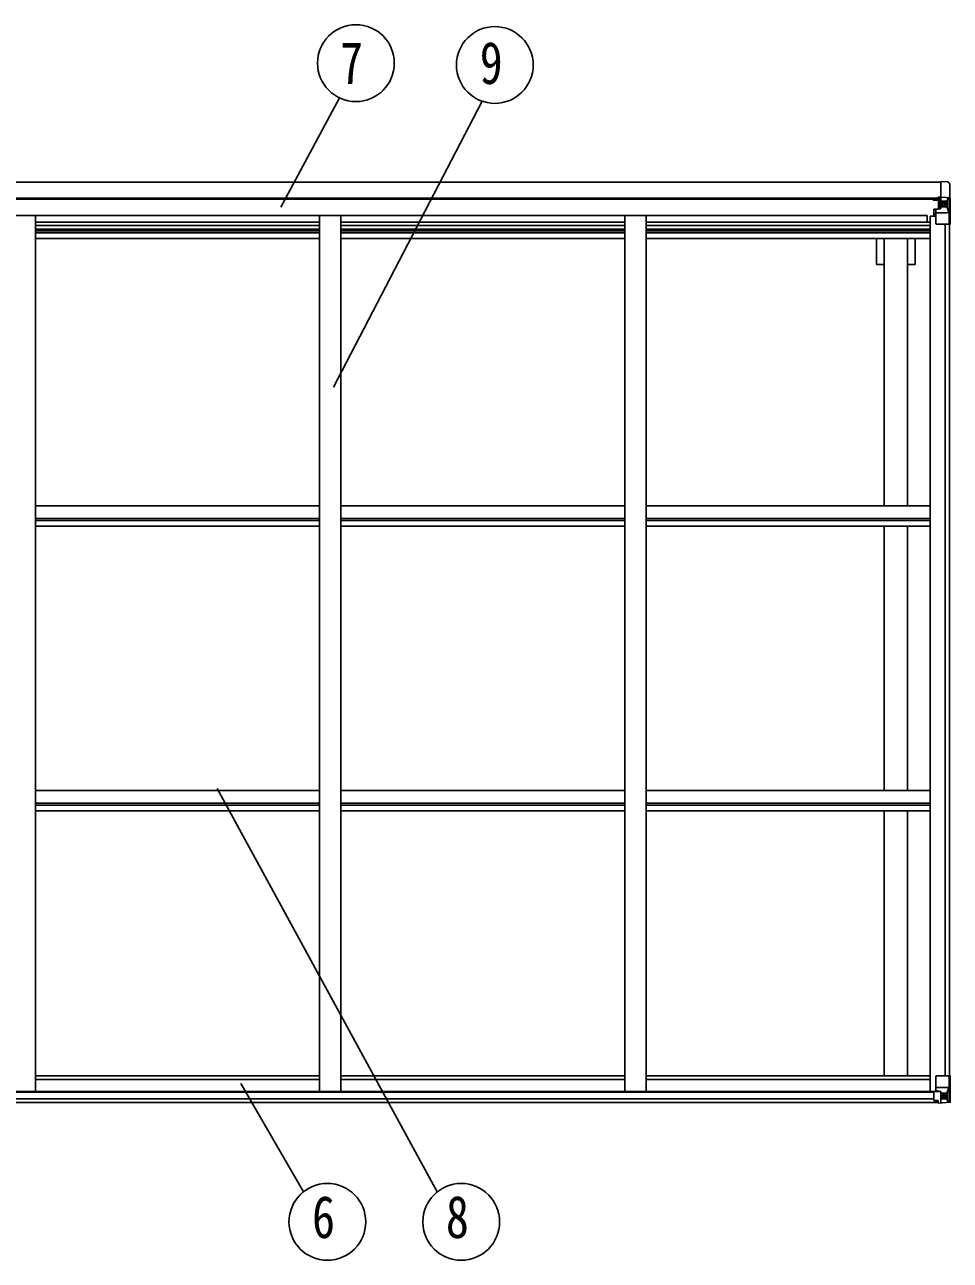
# Model space of a CAD drawing. Units: millimetres, scale not verified. Extents: x -14718 to 14718, y -10395 to 10395.
# Drawn here: x -295 to 1875, y -134 to 2761 of the extents above; entities that cross this region are included whole.
import ezdxf
from ezdxf.enums import TextEntityAlignment as Align

# ---------------------------------------------------------------- set-up
doc = ezdxf.new("R2010")
doc.units = ezdxf.units.MM
doc.header["$LTSCALE"] = 40
for name, color, linetype in [('0-4_YKK_13', 4, 'Continuous'), ('0-5_YKK_A1', 4, 'Continuous'), ('0-6_YKK_D', 6, 'Continuous')]:
    doc.layers.add(name, color=color, linetype=linetype)
doc.styles.add('ＭＳ ゴシック', font='')
doc.styles.get('ＭＳ ゴシック').set_extended_font_data('MS Gothic')

msp = doc.modelspace()

# ---------------------------------------------------------------- linework, layer by layer
at = {"layer": '0-4_YKK_13'}
for p, q in [((1873.73, 2360.09), (1873.73, 2387.48)), ((1835.03, 2351.96), (1835.03, 2352.89)), ((1836.03, 2351.96), (1835.03, 2351.96)), ((1835.03, 2351.96), (1835.03, 2350.4)), ((1835.03, 2350.28), (1835.03, 2350.4)), ((1836.03, 2352.89), (1836.03, 2351.96)), ((1841.03, 2351.96), (1836.03, 2351.96)), ((1841.23, 2355.46), (1839.54, 2355.03)), ((1841.03, 2350.36), (1841.03, 2351.96)), ((1841.03, 2350.36), (1851.03, 2350.27)), ((1841.23, 2355.46), (1841.53, 2355.46)), ((1841.53, 2355.46), (1841.53, 2355.03)), ((1843.03, 2352.22), (1851.03, 2352.22)), ((1843.03, 2352.2), (1851.03, 2352.2)), ((1846.53, 2357.66), (1853.03, 2357.26)), ((1846.53, 2356.78), (1846.53, 2357.66)), ((1853.03, 2356.38), (1846.53, 2356.78)), ((1846.53, 2356.26), (1846.53, 2356.78)), ((1846.53, 2356.26), (1846.53, 2355.85)), ((1846.53, 2355.85), (1851.53, 2355.76)), ((1846.53, 2355.85), (1846.53, 2355.03)), ((1847.53, 2330.16), (1847.53, 2350.13)), ((1851.42, 2349.9), (1847.53, 2349.9)), ((1847.53, 2346.27), (1851.53, 2346.27)), ((1851.03, 2352.22), (1851.03, 2350.27)), ((1851.03, 2351.2), (1851.53, 2351.2)), ((1851.04, 2350.27), (1851.03, 2350.27)), ((1851.04, 2350.1), (1851.04, 2350.27)), ((1851.53, 2351.56), (1853.03, 2351.56)), ((1851.53, 2348.02), (1853.03, 2348.02)), ((1853.03, 2331.17), (1853.03, 2357.26)), ((1853.03, 2357.15), (1865.03, 2356.37)), ((1854.03, 2348.02), (1853.03, 2348.02)), ((1865.03, 2348.02), (1853.03, 2348.02)), ((1867.37, 2347.97), (1865.03, 2348.03)), ((1865.12, 2356.36), (1873.05, 2355.89)), ((1867.37, 2334.49), (1867.37, 2347.97)), ((1868.22, 2351.47), (1870.95, 2355.14)), ((1872.19, 2354.92), (1872.19, 2354.85)), ((1872.19, 2294.26), (1872.19, 2354.85)), ((1874.09, 2355.98), (1874.09, 2355.98)), ((1874.09, 2355.93), (1874.09, 2355.97)), ((1875.03, 2354.97), (1875.03, 2354.94)), ((1836.53, 2329.13), (1837.53, 2329.14)), ((1836.53, 2312.92), (1836.53, 2329.13)), ((1837.53, 2327.41), (1836.53, 2327.41)), ((1836.53, 2317.26), (1841.03, 2317.26)), ((1841.58, 2329.18), (1837.53, 2329.14)), ((1841.03, 2295.26), (1841.03, 2328.36)), ((1865.03, 2320.93), (1841.03, 2320.93)), ((1852.21, 2330.91), (1841.86, 2329.25)), ((1841.86, 2328.62), (1852.21, 2330.27)), ((1841.86, 2329.25), (1841.86, 2328.62)), ((1847.53, 2338.06), (1851.53, 2338.06)), ((1851.53, 2334.46), (1853.03, 2334.46)), ((1852.21, 2330.27), (1852.21, 2330.91)), ((1865.03, 2334.46), (1853.03, 2334.46)), ((1859.55, 2340.82), (1859.55, 2339.86)), ((1865.03, 2334.46), (1867.37, 2334.49)), ((1865.03, 2334.46), (1865.03, 2334.46)), ((1871.64, 2321.15), (1865.03, 2320.93)), ((1871.64, 2321.15), (1867.5, 2333.23)), ((1872.19, 2294.26), (1842.03, 2294.26)), ((1841.03, 297.29), (1841.03, 264.19)), ((1875.03, 298.29), (1842.03, 298.29)), ((1872.19, 298.29), (1872.19, 237.7)), ((1875.03, 237.58), (1875.03, 298.29)), ((1836.53, 261.13), (1836.53, 240.98)), ((1846.53, 262.07), (1837.53, 262.04)), ((1865.03, 271.62), (1841.03, 271.62)), ((1841.86, 263.93), (1852.21, 262.28)), ((1841.86, 263.3), (1841.86, 263.93)), ((1849.51, 262.07), (1841.86, 263.3)), ((1853.03, 262.07), (1846.53, 262.07)), ((1852.21, 262.28), (1852.21, 262.07)), ((1853.03, 262.07), (1853.03, 235.29)), ((1871.64, 271.41), (1865.03, 271.62)), ((1871.64, 271.41), (1867.5, 259.32)), ((1837.53, 240.26), (1846.53, 240.21)), ((1846.53, 234.89), (1846.53, 240.83)), ((1853.03, 258.09), (1865.03, 258.09)), ((1865.03, 244.53), (1853.03, 244.53)), ((1853.03, 235.4), (1865.03, 236.18)), ((1860.51, 251.73), (1860.51, 252.69)), ((1865.03, 258.09), (1865.03, 258.09)), ((1865.03, 258.09), (1867.36, 258.06)), ((1867.36, 244.58), (1865.03, 244.53)), ((1865.12, 236.19), (1873.05, 236.66)), ((1867.36, 258.06), (1867.36, 244.58)), ((1868.22, 241.08), (1870.95, 237.41)), ((1872.19, 237.63), (1872.19, 237.7)), ((1874.09, 236.62), (1874.09, 236.57))]:
    msp.add_line(p, q, dxfattribs=at)
for points in [[(1868.52, 2392.97), (1853.03, 2393.78), (1853.03, 2357.84)], [(1841.03, 2350.36), (1841.03, 2350.35), (1835.03, 2350.4)], [(1836.03, 2350.24), (1851.03, 2350.1), (1851.04, 2350.1)], [(1851.03, 2351.2), (1843.03, 2351.2), (1843.03, 2352.89)], [(1846.53, 2356.26), (1851.53, 2356.26), (1851.53, 2330.8)], [(1874.09, 2355.98), (1865.03, 2356.53), (1853.03, 2357.26)], [(1875.03, 2354.94), (1875.03, 2294.26), (1872.19, 2294.26)], [(1837.53, 2329.14), (1837.53, 2327.41), (1841.03, 2327.39)], [(1858.59, 2342.74), (1857.63, 2342.74), (1857.63, 2341.78), (1858.59, 2341.78)], [(1860.51, 2343.7), (1860.51, 2344.66), (1859.55, 2344.66), (1859.55, 2343.7)], [(1859.55, 2339.86), (1860.51, 2339.86), (1860.51, 2340.82)], [(1861.47, 2341.78), (1862.43, 2341.78), (1862.43, 2342.74), (1861.47, 2342.74)], [(1836.53, 240.98), (1836.54, 240.87), (1846.53, 240.83)], [(1874.09, 236.57), (1865.03, 236.02), (1846.53, 234.89)], [(1858.59, 250.77), (1857.63, 250.77), (1857.63, 249.81), (1858.59, 249.81)], [(1860.51, 252.69), (1859.55, 252.69), (1859.55, 251.73)], [(1859.55, 248.85), (1859.55, 247.89), (1860.51, 247.89), (1860.51, 248.85)], [(1861.47, 249.81), (1862.43, 249.81), (1862.43, 250.77), (1861.47, 250.77)]]:
    msp.add_lwpolyline(points, dxfattribs=at)
for centre in [(1860.03, 2342.26), (1860.03, 250.29)]:
    msp.add_circle(centre, 5.3, dxfattribs=at)
for centre, radius, start, end in [((1868.23, 2387.48), 5.5, 0, 87), ((1835.9, 2357.92), 7.69, 263.56574, 271.03001), ((1851.03, 2352.72), 0.5, 270.00309, 0.00198), ((1851.03, 2352.7), 0.5, 269.99891, 359.99891), ((1851.03, 2349.77), 0.5, 359.95536, 89.47105), ((1851.02, 2349.59), 0.513, 358.95293, 88.11972), ((1870.91, 2354.97), 1.28, 357.54105, 48.82169), ((1872.88, 2368.58), 12.7, 264.89689, 270.75534), ((1868.23, 2360.09), 5.5, 313.58226, 0), ((1874.03, 2354.98), 1, 359.99921, 86.49983), ((1874.03, 2354.97), 0.999, 0.04917, 86.5576), ((1874.03, 2354.93), 0.999, 0.04917, 86.5576), ((1841.97, 2328.32), 0.937, 96.73234, 177.67791), ((1841.97, 2327.69), 0.937, 96.73234, 177.67791), ((1852.1, 2331.84), 0.937, 276.73234, 357.67791), ((1852.1, 2331.2), 0.937, 276.73234, 357.67791), ((1858.59, 2343.7), 0.96, 270, 0), ((1858.59, 2340.82), 0.96, 0, 90), ((1861.47, 2343.7), 0.96, 180, 270), ((1861.47, 2340.82), 0.96, 90, 180), ((1842.03, 2295.26), 1, 180, 270), ((1842.03, 297.29), 1, 90, 180), ((1841.97, 264.86), 0.937, 182.32209, 263.26766), ((1841.97, 264.23), 0.937, 182.32209, 263.26766), ((1852.1, 261.35), 0.937, 50.93398, 83.26766), ((1858.59, 251.73), 0.96, 270, 0), ((1858.59, 248.85), 0.96, 0, 90), ((1861.47, 251.73), 0.96, 180, 270), ((1861.47, 248.85), 0.96, 90, 180), ((1870.91, 237.58), 1.28, 311.17831, 2.45895), ((1872.88, 223.97), 12.7, 89.24466, 95.10311), ((1874.03, 237.62), 0.999, 273.4424, 359.95083), ((1874.03, 237.58), 0.999, 273.4424, 359.95083), ((1874.03, 237.57), 1, 273.50017, 0.00079)]:
    msp.add_arc(centre, radius, start, end, dxfattribs=at)
for centre, major_axis, ratio, start_param, end_param in [((1946.78, 2348.02), (-81.75, 0), 0.061163, 6.2824128, 6.2831853), ((1870.24, 2347.89), (-0.03, 5), 0.573921, 0.7672717, 1.551125), ((1871.9, 2352.96), (0.02, 3), 0.466854, 0.125683, 0.7596956), ((1872.09, 2356.05), (-2, 0.12), 0.060933, 2.0712557, 3.1453404), ((1673.09, 2368.29), (-201, 12.36), 0.060933, 3.1453404, 3.145839), ((1868.77, 2334.52), (0, 3), 0.468246, 1.5772882, 2.0127935), ((1870.92, 2323.49), (-0.85, 2.32), 0.403757, 3.0087805, 3.9744392), ((1837.53, 261.13), (-1, -0.021), 0.906239, 4.6936843, 6.2644806), ((1870.92, 269.06), (-0.85, -2.32), 0.403757, 2.3087461, 3.2744049), ((1837.53, 240.97), (-1, 0.012), 0.707053, 0.1587743, 1.5795216), ((1946.78, 244.53), (-81.75, 0), 0.061163, 0, 0.0007725), ((1868.77, 258.03), (0, -3), 0.468246, 4.2703918, 4.7058971), ((1870.24, 244.67), (-0.03, -5), 0.573921, 4.7320603, 5.5159136), ((1871.9, 239.59), (0.02, -3), 0.466854, 5.5234897, 6.1575023), ((1872.09, 236.5), (-2, -0.12), 0.060933, 3.1378449, 4.2119296), ((1673.09, 224.26), (-201, -12.36), 0.060933, 3.1373463, 3.1378449)]:
    msp.add_ellipse(centre, major_axis=major_axis, ratio=ratio, start_param=start_param, end_param=end_param, dxfattribs=at)
at = {"layer": '0-5_YKK_A1'}
for p, q in [((-3158.97, 2392.53), (1853.03, 2392.53)), ((-3157.47, 2355.03), (1851.53, 2355.03)), ((-3157.47, 2352.89), (1851.53, 2352.89)), ((-3126.47, 2314.75), (1820.53, 2314.75)), ((-269.97, 2314.73), (-269.97, 262.27)), ((-269.97, 2299.23), (396.03, 2299.23)), ((-269.97, 2290.84), (396.03, 2290.84)), ((396.03, 2314.73), (396.03, 262.27)), ((446.03, 2314.73), (446.03, 262.27)), ((446.03, 2299.23), (1112.03, 2299.23)), ((446.03, 2290.84), (1112.03, 2290.84)), ((1112.03, 2314.73), (1112.03, 262.27)), ((1162.03, 2314.73), (1162.03, 262.27)), ((1162.03, 2299.23), (1828.03, 2299.23)), ((1162.03, 2290.84), (1828.03, 2290.84)), ((1820.53, 2299.23), (1820.53, 2314.75)), ((1828.03, 2312.92), (1828.03, 262.27)), ((1828.03, 2312.92), (1841.03, 2312.92)), ((1863.33, 2294.26), (1863.33, 298.29)), ((1873.03, 2294.26), (1873.03, 298.29)), ((-269.97, 2282.64), (396.03, 2282.64)), ((-269.97, 2278.71), (396.03, 2278.71)), ((-269.97, 2273.63), (396.03, 2273.63)), ((-269.97, 2260.63), (396.03, 2260.63)), ((446.03, 2282.64), (1112.03, 2282.64)), ((446.03, 2278.71), (1112.03, 2278.71)), ((446.03, 2273.63), (1112.03, 2273.63)), ((446.03, 2260.63), (1112.03, 2260.63)), ((1162.03, 2282.64), (1828.03, 2282.64)), ((1162.03, 2278.71), (1828.03, 2278.71)), ((1162.03, 2273.63), (1828.03, 2273.63)), ((1162.03, 2260.63), (1828.03, 2260.63)), ((1720.03, 2260.63), (1720.03, 1633.97)), ((1775.03, 2260.63), (1775.03, 1633.97)), ((1792.73, 2260.63), (1792.73, 2199.53)), ((1775.03, 2199.53), (1792.73, 2199.53)), ((396.03, 1633.97), (-269.97, 1633.97)), ((1112.03, 1633.97), (446.03, 1633.97)), ((1828.03, 1633.97), (1162.03, 1633.97)), ((396.03, 1604.23), (-269.97, 1604.23)), ((396.03, 1599.69), (-269.97, 1599.69)), ((1112.03, 1604.23), (446.03, 1604.23)), ((1112.03, 1599.69), (446.03, 1599.69)), ((1828.03, 1604.23), (1162.03, 1604.23)), ((1828.03, 1599.69), (1162.03, 1599.69)), ((396.03, 1586.68), (-269.97, 1586.68)), ((1112.03, 1586.68), (446.03, 1586.68)), ((1828.03, 1586.68), (1162.03, 1586.68)), ((1720.03, 1586.68), (1720.03, 966.98)), ((1775.03, 1586.68), (1775.03, 966.98)), ((396.03, 966.98), (-269.97, 966.98)), ((1112.03, 966.98), (446.03, 966.98)), ((1828.03, 966.98), (1162.03, 966.98)), ((396.03, 937.24), (-269.97, 937.24)), ((396.03, 932.7), (-269.97, 932.7)), ((1112.03, 937.24), (446.03, 937.24)), ((1112.03, 932.7), (446.03, 932.7)), ((1828.03, 937.24), (1162.03, 937.24)), ((1828.03, 932.7), (1162.03, 932.7)), ((396.03, 919.68), (-269.97, 919.68)), ((1112.03, 919.68), (446.03, 919.68)), ((1828.03, 919.68), (1162.03, 919.68)), ((1720.03, 919.68), (1720.03, 298.44)), ((1775.03, 919.68), (1775.03, 298.44)), ((-269.97, 298.44), (396.03, 298.44)), ((-269.97, 290.09), (396.03, 290.09)), ((446.03, 298.44), (1112.03, 298.44)), ((446.03, 290.09), (1112.03, 290.09)), ((1162.03, 298.44), (1828.03, 298.44)), ((1162.03, 290.09), (1828.03, 290.09)), ((-3154.23, 262.27), (1848.3, 262.27)), ((-3152.47, 236.49), (1846.53, 236.49)), ((-3142.47, 260), (1836.53, 260)), ((-3142.47, 244.39), (1836.53, 244.39))]:
    msp.add_line(p, q, dxfattribs=at)
msp.add_lwpolyline([(1702.33, 2260.63), (1702.33, 2199.53), (1720.03, 2199.53)], dxfattribs=at)
at = {"layer": '0-6_YKK_D'}
for p, q in [((305.29, 2333.88), (442.74, 2590.29)), ((429.36, 1912.34), (777.65, 2582.13)), ((155.98, 971.71), (672.16, 26.67)), ((212.13, 281.06), (358.34, 26.67))]:
    msp.add_line(p, q, dxfattribs=at)
for centre in [(481.56, 2671.49), (807.2, 2667.14), (414.65, -43.54), (728.47, -43.54)]:
    msp.add_circle(centre, 90, dxfattribs=at)

# ---------------------------------------------------------------- texts
at = {"layer": '0-6_YKK_D', "style": 'ＭＳ ゴシック', "width": 0.8}
for s, p in [('7', (444.21, 2592.54)), ('9', (771.87, 2592.9)), ('6', (378.65, -111.04)), ('8', (692.47, -111.04))]:
    msp.add_text(s, height=98.97, dxfattribs=at).set_placement(p, align=Align.BOTTOM_LEFT)

doc.saveas('drawing.dxf')
